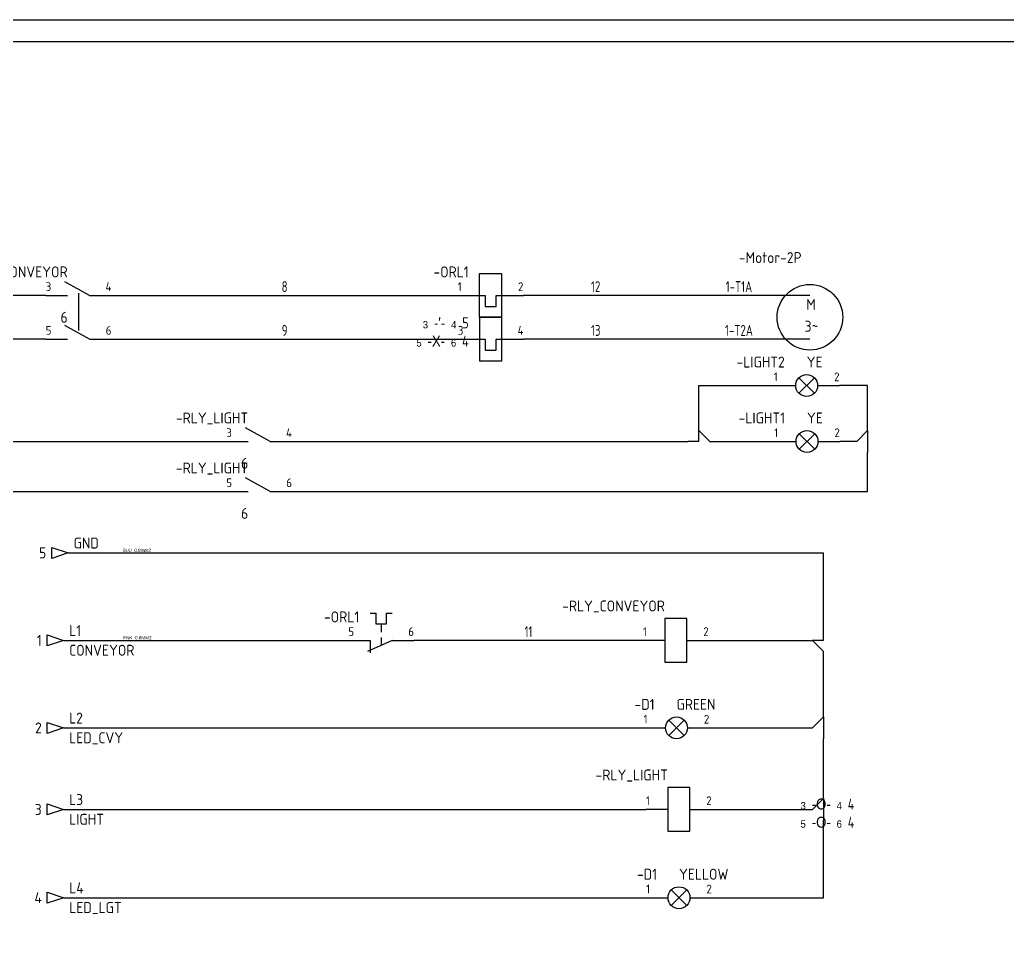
# Model space of a CAD drawing. Extents: x 0 to 1189, y -1 to 841.
# Drawn here: x 252.9 to 704.1, y 420.2 to 841 of the extents above; entities that cross this region are included whole.
import ezdxf
from ezdxf.enums import TextEntityAlignment as Align

# ---------------------------------------------------------------- set-up
doc = ezdxf.new("R2010")
doc.units = 0
doc.header["$MEASUREMENT"] = 0
for name, color, linetype in [('BLK_', 7, 'Continuous'), ('DESC', 150, 'Continuous'), ('LINK', 9, 'Continuous'), ('MISC', 7, 'Continuous'), ('PNK_0.8mm2', 230, 'Continuous'), ('SYMS', 7, 'Continuous'), ('TAGS', 150, 'Continuous'), ('TERMS', 123, 'Continuous'), ('WIREFIXED', 7, 'Continuous'), ('WIRENO', 72, 'Continuous'), ('WIREREF_DEST', 52, 'Continuous'), ('XREF', 7, 'Continuous'), ('XREFCHILD', 134, 'Continuous')]:
    doc.layers.add(name, color=color, linetype=linetype)
for name, color, linetype, lineweight in [('BLU_0.8mm2', 5, 'Continuous', 25), ('GRE_1.0mm2', 3, 'Continuous', 25), ('RED_1.5mm2', 1, 'Continuous', 30)]:
    doc.layers.add(name, color=color, linetype=linetype, lineweight=lineweight)
doc.styles.get("Standard").update_dxf_attribs({"font": 'arial.ttf'})
doc.styles.add('WD_IEC', font='ISOCP2.shx', dxfattribs={"width": 0.9, "height": 4})

# ---------------------------------------------------------------- blocks, each defined once
blk = doc.blocks.new('HMS21')
for p, q in [((2.5, 0), (-3.125, 3.125)), ((-7.5, 0), (-2.5, 0)), ((2.5, 0), (7.5, 0))]:
    blk.add_line(p, q)
at = {"style": 'WD_IEC'}
for tag, p in [('INST', (-2.5, 10.125)), ('LOC', (-2.5, 7.125)), ('TAG2', (-2.5, 4.125)), ('DESC1', (-2.5, -9.25)), ('DESC2', (-2.5, -12.25)), ('DESC3', (-2.5, -15.25))]:
    blk.add_attdef(tag, text='', height=2.5, dxfattribs=at).set_placement(p, align=Align.RIGHT)
for tag, p, height, flags in [('TERM01', (-7.5, 1), 2, 8), ('X2LINK', (0, 2), 0.32, 1), ('X4TERM01', (-7.5, 0), 0.32, 1), ('X8LINK', (0, 0.5), 0.32, 1), ('X1TERM02', (7.5, 0), 0.32, 1), ('CONTACT', (6.5, -2.25), 1, 1), ('FAMILY', (6.5, -3.75), 1, 1)]:
    blk.add_attdef(tag, p, '', height=height, dxfattribs=dict(at, flags=flags))
at = {"style": 'WD_IEC', "flags": 8}
for tag, height, p in [('TERM02', 2, (7.5, 1)), ('XREF', 2.5, (-2.5, -6.25))]:
    blk.add_attdef(tag, text='', height=height, dxfattribs=at).set_placement(p, align=Align.RIGHT)
blk = doc.blocks.new('HMO13')
blk.add_circle((0, 0), 7.5)
at = {"style": 'WD_IEC'}
for tag, p in [('INST', (-1.91, 19.4)), ('LOC', (-1.91, 15.9)), ('TAG1', (-1.91, 12.4))]:
    blk.add_attdef(tag, text='', height=2.5, dxfattribs=at).set_placement(p, align=Align.RIGHT)
for tag, p, height, flags in [('ASSYCODE', (7.73, 20.6), 1, 1), ('FAMILY', (7.73, 19.1), 1, 1), ('CATDESC', (7.73, 17.6), 1, 1), ('MFG', (7.9, 14.22), 1.5, 9), ('CAT', (7.9, 11.72), 1.5, 9), ('X2LINK', (0, 7.5), 0.32, 1), ('X0TERM01', (-3.9, 6.4), 0.32, 1), ('TERM04', (7.5, 1), 2, 8), ('X4TERM02', (-7.5, 0), 0.32, 1), ('X1TERM04', (7.5, 0), 0.32, 1), ('X0TERM03', (-3.9, -6.4), 0.32, 1), ('X8LINK', (0, -7.5), 0.32, 1)]:
    blk.add_attdef(tag, p, '', height=height, dxfattribs=dict(at, flags=flags))
at = {"lineweight": 15, "style": 'WD_IEC'}
for tag, p in [('XREF', (16.25, 12.88)), ('WDTAGALT', (16.14, -16.32))]:
    blk.add_attdef(tag, p, '', height=2.5, dxfattribs=at)
at = {"style": 'WD_IEC'}
for tag, p in [('DESC1', (16.25, 9.12)), ('DESC2', (16.25, 5.62)), ('DESC3', (16.25, 2.12)), ('RATING1', (16.25, -2.62)), ('RATING2', (16.25, -6.12)), ('RATING3', (16.25, -9.62)), ('RATING4', (16.3, -12.99))]:
    blk.add_attdef(tag, p, '', height=2.5, dxfattribs=at)
at = {"style": 'WD_IEC', "flags": 8}
for tag, p in [('TERM01', (3.49, 8.04)), ('TERM02', (-7.86, 0.84)), ('TERM03', (4.31, -10.13))]:
    blk.add_attdef(tag, text='', height=2, dxfattribs=at).set_placement(p, align=Align.RIGHT)
at = {"style": 'WD_IEC'}
for tag, p in [('M', (0.24, 1.7)), ('3~', (0.34, -3.3))]:
    blk.add_attdef(tag, text='', height=2.5, dxfattribs=at).set_placement(p, align=Align.CENTER)
blk = doc.blocks.new('HMS1')
for p, q in [((-2.5, 0), (-7.5, 0)), ((2.5, 0), (7.5, 0))]:
    blk.add_line(p, q)
blk.add_lwpolyline([(-2.5, -5), (2.5, -5), (2.5, 5), (-2.5, 5)], close=True)
at = {"style": 'WD_IEC'}
for tag, p in [('INST', (-2.5, 13.62)), ('LOC', (-2.5, 10.12)), ('TAG1', (-2.5, 6.62)), ('DESC1', (-2.5, -10)), ('DESC2', (-2.5, -13.5)), ('DESC3', (-2.5, -17))]:
    blk.add_attdef(tag, text='', height=2.5, dxfattribs=at).set_placement(p, align=Align.RIGHT)
for tag, p, height, flags in [('MFG', (4.92, 12.12), 1.5, 9), ('CAT', (4.92, 9.62), 1.5, 9), ('X2LINK', (0, 5), 0.32, 1), ('TERM01', (-7.5, 1), 2, 8), ('X4TERM01', (-7.5, 0), 0.32, 1), ('X1TERM02', (7.5, 0), 0.32, 1), ('ASSYCODE', (3.5, -1.5), 1, 1), ('FAMILY', (3.5, -3), 1, 1), ('CATDESC', (3.5, -4.5), 1, 1), ('X8LINK', (0, -5), 0.32, 1)]:
    blk.add_attdef(tag, p, '', height=height, dxfattribs=dict(at, flags=flags))
at = {"style": 'WD_IEC', "flags": 8}
blk.add_attdef('TERM02', text='', height=2, dxfattribs=at).set_placement((7.5, 1), align=Align.RIGHT)
at = {"lineweight": 15, "style": 'WD_IEC'}
for tag, p in [('NO', (26.25, 0)), ('NC', (26.25, -4))]:
    blk.add_attdef(tag, text='', height=2.5, dxfattribs=at).set_placement(p, align=Align.RIGHT)
for tag, p in [('XREFNO', (27.75, 0)), ('XREFNC', (27.75, -4))]:
    blk.add_attdef(tag, p, '', height=2.5, dxfattribs=at)
blk = doc.blocks.new('HOL22')
for p, q in [((-2.5, 6.25), (-1.25, 6.25)), ((-1.25, 6.25), (-1.25, 3.75)), ((1.25, 3.75), (1.25, 6.25)), ((1.25, 6.25), (2.5, 6.25)), ((-1.25, 3.75), (1.25, 3.75)), ((0, 3.75), (0, 1.88)), ((-7.5, 0), (-2.5, 0)), ((2.5, 0), (-3.12, -2.5)), ((-2.5, 0), (-2.5, -2.87)), ((0, 0.63), (0, -1.11)), ((2.5, 0), (7.5, 0))]:
    blk.add_line(p, q)
at = {"style": 'WD_IEC'}
for tag, p in [('INST', (-5, 10.13)), ('LOC', (-5, 7.13)), ('TAG2', (-5, 4.13)), ('DESC1', (-5, -10.5)), ('DESC2', (-5, -13.5)), ('DESC3', (-5, -16.5))]:
    blk.add_attdef(tag, text='', height=2.5, dxfattribs=at).set_placement(p, align=Align.RIGHT)
for tag, p, height, flags in [('X2LINK', (0, 6.75), 0.32, 1), ('TERM01', (-7.5, 1), 2, 8), ('X4TERM01', (-7.5, 0), 0.32, 1), ('X1TERM02', (7.5, 0), 0.32, 1), ('X8LINK', (0, -2.11), 0.32, 1), ('CONTACT', (11.25, -2.5), 1, 1), ('FAMILY', (11, -5.5), 1, 1), ('COMMON', (12.5, -3.75), 1, 1)]:
    blk.add_attdef(tag, p, '', height=height, dxfattribs=dict(at, flags=flags))
at = {"style": 'WD_IEC', "flags": 8}
blk.add_attdef('TERM02', text='', height=2, dxfattribs=at).set_placement((7.5, 1), align=Align.RIGHT)
at = {"lineweight": 15, "style": 'WD_IEC'}
blk.add_attdef('XREF', text='', height=2.5, dxfattribs=at).set_placement((-5, -7.5), align=Align.RIGHT)
blk = doc.blocks.new('HLT1R')
for p, q in [((-7.5, 0), (-2.5, 0)), ((1.77, -1.77), (-1.77, 1.77)), ((1.77, 1.77), (-1.77, -1.77)), ((2.5, 0), (7.5, 0))]:
    blk.add_line(p, q)
blk.add_circle((0, 0), 2.5)
at = {"style": 'WD_IEC'}
for tag, p in [('INST', (-5, 11.12)), ('LOC', (-5, 7.62)), ('TAG1', (-5, 4.12)), ('DESC1', (-5, -10)), ('DESC2', (-5, -13.5)), ('DESC3', (-5, -17))]:
    blk.add_attdef(tag, text='', height=2.5, dxfattribs=at).set_placement(p, align=Align.RIGHT)
for tag, p, height, flags in [('MFG', (4.92, 12.12), 1.5, 9), ('CAT', (4.92, 9.62), 1.5, 9), ('TERM01', (-7.5, 1), 2, 8), ('X2LINK', (0, 2.5), 0.32, 1), ('X4TERM01', (-7.5, 0), 0.32, 1), ('X1TERM02', (7.5, 0), 0.32, 1), ('X8LINK', (0, -2.5), 0.32, 1), ('ASSYCODE', (8.5, -4), 1, 1), ('FAMILY', (8.5, -5.5), 1, 1), ('CATDESC', (8.5, -7), 1, 1)]:
    blk.add_attdef(tag, p, '', height=height, dxfattribs=dict(at, flags=flags))
at = {"lineweight": 15, "style": 'WD_IEC'}
blk.add_attdef('COLOR', (0, 4.12), '', height=2.5, dxfattribs=at)
at = {"style": 'WD_IEC', "flags": 8}
blk.add_attdef('TERM02', text='', height=2, dxfattribs=at).set_placement((7.5, 1), align=Align.RIGHT)
at = {"lineweight": 15, "style": 'WD_IEC'}
for tag, p in [('XREF', (-5, -6.25)), ('WDTAGALT', (-5, -20))]:
    blk.add_attdef(tag, text='', height=2.5, dxfattribs=at).set_placement(p, align=Align.RIGHT)
blk = doc.blocks.new('HOL1')
for p, q in [((-7.5, 0), (-1.25, 0)), ((-1.25, 0), (-1.25, -2.5)), ((1.25, 0), (2.5, 0)), ((1.25, -2.5), (1.25, 0)), ((2.5, 0), (7.5, 0)), ((-1.25, -2.5), (1.25, -2.5))]:
    blk.add_line(p, q)
blk.add_lwpolyline([(-2.5, 5), (2.5, 5), (2.5, -5), (-2.5, -5)], close=True)
at = {"style": 'WD_IEC'}
for tag, p in [('INST', (-5, 11.12)), ('LOC', (-5, 7.62)), ('TAG1', (-5, 4.12)), ('DESC1', (-5, -11.29)), ('DESC2', (-5, -14.79)), ('DESC3', (-5, -18.29))]:
    blk.add_attdef(tag, text='', height=2.5, dxfattribs=at).set_placement(p, align=Align.RIGHT)
for tag, p, height, flags in [('X2LINK', (0, 5), 0.32, 1), ('TERM01', (-7.5, 1), 2, 8), ('X4TERM01', (-7.5, 0), 0.32, 1), ('X1TERM02', (7.5, 0), 0.32, 1), ('X8LINK', (0, -5), 0.32, 1), ('ASSYCODE', (2.5, -7.5), 1, 1), ('FAMILY', (2.5, -9), 1, 1), ('CATDESC', (2.5, -10.5), 1, 1), ('MFG', (2.42, -15.4), 1.5, 9), ('CAT', (2.42, -17.9), 1.5, 9)]:
    blk.add_attdef(tag, p, '', height=height, dxfattribs=dict(at, flags=flags))
at = {"style": 'WD_IEC', "flags": 8}
blk.add_attdef('TERM02', text='', height=2, dxfattribs=at).set_placement((7.5, 1), align=Align.RIGHT)
at = {"lineweight": 15, "style": 'WD_IEC'}
for tag, p in [('RATING1', (-5, -3.79)), ('XREF', (-5, -7.54))]:
    blk.add_attdef(tag, text='', height=2.5, dxfattribs=at).set_placement(p, align=Align.RIGHT)
blk = doc.blocks.new('HOL2')
for p, q in [((-7.5, 0), (-1.25, 0)), ((-1.25, 0), (-1.25, -2.5)), ((1.25, 0), (2.5, 0)), ((1.25, -2.5), (1.25, 0)), ((2.5, 0), (7.5, 0)), ((-1.25, -2.5), (1.25, -2.5))]:
    blk.add_line(p, q)
blk.add_lwpolyline([(-2.5, 5), (2.5, 5), (2.5, -5), (-2.5, -5)], close=True)
at = {"style": 'WD_IEC'}
for tag, p in [('INST', (-5, 11.125)), ('LOC', (-5, 7.625)), ('TAG2', (-5, 4.125)), ('DESC1', (-5, -16.25)), ('DESC2', (-5, -19.75)), ('DESC3', (-5, -23.25))]:
    blk.add_attdef(tag, text='', height=2.5, dxfattribs=at).set_placement(p, align=Align.RIGHT)
for tag, p, height, flags in [('X2LINK', (0, 5), 0.32, 1), ('TERM01', (-7.5, 1), 2, 8), ('X4TERM01', (-7.5, 0), 0.32, 1), ('X1TERM02', (7.5, 0), 0.32, 1), ('X8LINK', (0, -5), 0.32, 1), ('FAMILY', (2.5, -9), 1, 1)]:
    blk.add_attdef(tag, p, '', height=height, dxfattribs=dict(at, flags=flags))
at = {"style": 'WD_IEC', "flags": 8}
blk.add_attdef('TERM02', text='', height=2, dxfattribs=at).set_placement((7.5, 1), align=Align.RIGHT)
at = {"lineweight": 15, "style": 'WD_IEC'}
for tag, p in [('RATING1', (-5, -8.75)), ('XREF', (-5, -12.5))]:
    blk.add_attdef(tag, text='', height=2.5, dxfattribs=at).set_placement(p, align=Align.RIGHT)
blk = doc.blocks.new('WD_WNH')
at = {"linetype": 'Continuous', "style": 'WD_IEC', "width": 0.8}
blk.add_attdef('WIRENO', text='', height=2.5, dxfattribs=at).set_placement((0, 0.75), align=Align.CENTER)
at = {"style": 'WD_IEC', "flags": 1}
for tag, p in [('W08USER', (0, 0.375)), ('W04USER', (0, 0.875)), ('W05USER', (0, 0.75)), ('W09USER', (0, 0.25)), ('W03USER', (0, 1)), ('W06USER', (0, 0.625)), ('W07USER', (0, 0.5)), ('W02USER', (0, 1.125)), ('W01USER', (0, 1.25)), ('W10USER', (0, 0.125))]:
    blk.add_attdef(tag, text='', height=0.08, dxfattribs=at).set_placement(p, align=Align.CENTER)
blk = doc.blocks.new('HT0_842')
for p, q in [((0, 0), (0, 2.5)), ((0, 0), (-2.5, 0)), ((-2.5, 0), (0, -2.5))]:
    blk.add_line(p, q)
at = {"style": 'WD_IEC', "flags": 1}
for tag, p in [('X2TERM01', (0, 2.5)), ('WDWSEQ', (-3.63, 0.94)), ('X4TERM01', (-2.5, 0)), ('X8TERM01', (0, -2.5))]:
    blk.add_attdef(tag, p, '', height=0.4, dxfattribs=at)
blk = doc.blocks.new('HCR1')
for p, q in [((-2.5, 0), (-7.5, 0)), ((2.5, 0), (7.5, 0))]:
    blk.add_line(p, q)
blk.add_lwpolyline([(-2.5, -5), (2.5, -5), (2.5, 5), (-2.5, 5)], close=True)
at = {"style": 'WD_IEC'}
for tag, p in [('INST', (-2.5, 13.62)), ('LOC', (-2.5, 10.12)), ('TAG1', (-2.5, 6.62)), ('DESC1', (-2.5, -10)), ('DESC2', (-2.5, -13.5)), ('DESC3', (-2.5, -17))]:
    blk.add_attdef(tag, text='', height=2.5, dxfattribs=at).set_placement(p, align=Align.RIGHT)
for tag, p, height, flags in [('MFG', (4.92, 12.12), 1.5, 9), ('CAT', (4.92, 9.62), 1.5, 9), ('X2LINK', (0, 5), 0.32, 1), ('TERM01', (-7.5, 1), 2, 8), ('X4TERM01', (-7.5, 0), 0.32, 1), ('X1TERM02', (7.5, 0), 0.32, 1), ('ASSYCODE', (3.5, -1.5), 1, 1), ('FAMILY', (3.5, -3), 1, 1), ('CATDESC', (3.5, -4.5), 1, 1), ('X8LINK', (0, -5), 0.32, 1)]:
    blk.add_attdef(tag, p, '', height=height, dxfattribs=dict(at, flags=flags))
at = {"style": 'WD_IEC', "flags": 8}
blk.add_attdef('TERM02', text='', height=2, dxfattribs=at).set_placement((7.5, 1), align=Align.RIGHT)
at = {"lineweight": 15, "style": 'WD_IEC'}
for tag, p in [('NO', (26.25, 0)), ('NC', (26.25, -4))]:
    blk.add_attdef(tag, text='', height=2.5, dxfattribs=at).set_placement(p, align=Align.RIGHT)
for tag, p in [('XREFNO', (27.75, 0)), ('XREFNC', (27.75, -4))]:
    blk.add_attdef(tag, p, '', height=2.5, dxfattribs=at)
blk = doc.blocks.new('HT0_284')
for p, q in [((-2.5, 0), (0, 2.5)), ((0, 2.5), (0, -2.5))]:
    blk.add_line(p, q)
at = {"style": 'WD_IEC', "flags": 1}
for tag, p in [('X2TERM01', (0, 2.5)), ('X4TERM01', (-2.5, 0)), ('WDWSEQ', (-2.63, -0.91)), ('X8TERM01', (0, -2.5))]:
    blk.add_attdef(tag, p, '', height=0.4, dxfattribs=at)
blk = doc.blocks.new('HLT1Y')
for p, q in [((-7.5, 0), (-2.5, 0)), ((1.77, -1.77), (-1.77, 1.77)), ((1.77, 1.77), (-1.77, -1.77)), ((2.5, 0), (7.5, 0))]:
    blk.add_line(p, q)
blk.add_circle((0, 0), 2.5)
at = {"style": 'WD_IEC'}
for tag, p in [('INST', (-5, 11.12)), ('LOC', (-5, 7.62)), ('TAG1', (-5, 4.12)), ('DESC1', (-5, -10)), ('DESC2', (-5, -13.5)), ('DESC3', (-5, -17))]:
    blk.add_attdef(tag, text='', height=2.5, dxfattribs=at).set_placement(p, align=Align.RIGHT)
for tag, p, height, flags in [('MFG', (4.92, 12.12), 1.5, 9), ('CAT', (4.92, 9.62), 1.5, 9), ('TERM01', (-7.5, 1), 2, 8), ('X2LINK', (0, 2.5), 0.32, 1), ('X4TERM01', (-7.5, 0), 0.32, 1), ('X1TERM02', (7.5, 0), 0.32, 1), ('X8LINK', (0, -2.5), 0.32, 1), ('ASSYCODE', (8.5, -4), 1, 1), ('FAMILY', (8.5, -5.5), 1, 1), ('CATDESC', (8.5, -7), 1, 1)]:
    blk.add_attdef(tag, p, '', height=height, dxfattribs=dict(at, flags=flags))
at = {"lineweight": 15, "style": 'WD_IEC'}
blk.add_attdef('COLOR', (0, 4.12), '', height=2.5, dxfattribs=at)
at = {"style": 'WD_IEC', "flags": 8}
blk.add_attdef('TERM02', text='', height=2, dxfattribs=at).set_placement((7.5, 1), align=Align.RIGHT)
at = {"lineweight": 15, "style": 'WD_IEC'}
for tag, p in [('XREF', (-5, -6.25)), ('WDTAGALT', (-5, -20.5))]:
    blk.add_attdef(tag, text='', height=2.5, dxfattribs=at).set_placement(p, align=Align.RIGHT)
blk = doc.blocks.new('HT0_124')
for p, q in [((0, 0), (0, 2.5)), ((0, 2.5), (2.5, 0)), ((0, 0), (-2.5, 0))]:
    blk.add_line(p, q)
at = {"style": 'WD_IEC', "flags": 1}
for tag, p in [('X2TERM01', (0, 2.5)), ('X4TERM01', (-2.5, 0)), ('WDWSEQ', (1.6, 1.48)), ('X1TERM01', (2.5, 0))]:
    blk.add_attdef(tag, p, '', height=0.4, dxfattribs=at)
blk = doc.blocks.new('HCR21')
for p, q in [((2.5, 0), (-3.12, 3.12)), ((-7.5, 0), (-2.5, 0)), ((2.5, 0), (7.5, 0))]:
    blk.add_line(p, q)
at = {"style": 'WD_IEC'}
for tag, p in [('INST', (-2.5, 10.12)), ('LOC', (-2.5, 7.12)), ('TAG2', (-2.5, 4.12)), ('DESC1', (-2.5, -9.25)), ('DESC2', (-2.5, -12.25)), ('DESC3', (-2.5, -15.25))]:
    blk.add_attdef(tag, text='', height=2.5, dxfattribs=at).set_placement(p, align=Align.RIGHT)
for tag, p, height, flags in [('TERM01', (-7.5, 1), 2, 8), ('X2LINK', (0, 2.27), 0.32, 1), ('X4TERM01', (-7.5, 0), 0.32, 1), ('X8LINK', (0, 0.77), 0.32, 1), ('X1TERM02', (7.5, 0), 0.32, 1), ('CONTACT', (6.5, -2.25), 1, 1), ('FAMILY', (6.5, -3.75), 1, 1), ('COMMON', (7.75, -3.5), 1, 1)]:
    blk.add_attdef(tag, p, '', height=height, dxfattribs=dict(at, flags=flags))
at = {"style": 'WD_IEC', "flags": 8}
for tag, height, p in [('TERM02', 2, (7.5, 1)), ('XREF', 2.5, (-2.5, -6.25))]:
    blk.add_attdef(tag, text='', height=height, dxfattribs=at).set_placement(p, align=Align.RIGHT)
blk = doc.blocks.new('HA1D3')
blk.add_lwpolyline([(0, 0), (-3.75, -1.25), (-3.75, 1.25)], close=True)
at = {"style": 'WD_IEC', "flags": 1}
blk.add_attdef('SIGCODE', text='', height=1, dxfattribs=at).set_placement((-2.5, 1.8), align=Align.RIGHT)
at = {"style": 'WD_IEC'}
for tag, p, height, flags in [('WIRENO', (1.25, 1), 2.5, 8), ('X1TERM01', (0, 0), 0.32, 1)]:
    blk.add_attdef(tag, p, '', height=height, dxfattribs=dict(at, flags=flags))
blk.add_attdef('XREF', text='', height=2.5, dxfattribs=at).set_placement((-5, 0), align=Align.MIDDLE_RIGHT)
blk.add_attdef('DESC1', text='', height=2.5, dxfattribs=at).set_placement((1.25, -1), align=Align.TOP_LEFT)

msp = doc.modelspace()

# ---------------------------------------------------------------- linework, layer by layer
msp.add_line((10, 831), (1179, 831))
msp.add_lwpolyline([(0, 0), (0, 841), (1189, 841), (1189, 0), (0, 0)], close=True)
at = {"layer": 'BLK_'}
msp.add_line((613.94, 695), (549.04, 695), dxfattribs=at)
at = {"layer": 'BLU_0.8mm2'}
for p, q in [((275.02, 597.3), (620.06, 597.3)), ((620.06, 562.3), (620.06, 597.3)), ((567.66, 557.3), (615.06, 557.3)), ((620.06, 522.3), (620.06, 552.3)), ((567.95, 517.3), (615.06, 517.3)), ((620.06, 485.03), (620.06, 512.3)), ((569.03, 480.03), (615.06, 480.03)), ((620.06, 439.68), (620.06, 475.03)), ((569.1, 439.68), (620.06, 439.68))]:
    msp.add_line(p, q, dxfattribs=at)
at = {"layer": 'GRE_1.0mm2'}
for p, q in [((264.81, 695), (60.36, 695)), ((294.81, 695), (453.08, 695)), ((549.04, 695), (483.08, 695)), ((640.28, 673.79), (627.43, 673.79)), ((640.28, 653.23), (640.28, 673.79)), ((635.28, 648.23), (627.58, 648.23)), ((640.28, 625.35), (640.28, 643.23)), ((60.36, 625.35), (347.3, 625.35)), ((377.3, 625.35), (640.28, 625.35))]:
    msp.add_line(p, q, dxfattribs=at)
at = {"layer": 'LINK'}
msp.add_lwpolyline([(279.81, 716), (279.81, 699)], dxfattribs=at)
at = {"layer": 'PNK_0.8mm2'}
for p, q in [((272.98, 557.3), (403.04, 557.3)), ((537.66, 557.3), (433.04, 557.3)), ((272.98, 517.3), (537.95, 517.3)), ((272.98, 480.03), (539.03, 480.03)), ((273.02, 439.68), (539.1, 439.68))]:
    msp.add_line(p, q, dxfattribs=at)
at = {"layer": 'RED_1.5mm2'}
for p, q in [((264.81, 715), (62.82, 715)), ((294.81, 715), (453.03, 715)), ((549.04, 715), (483.03, 715)), ((613.94, 715), (549.04, 715)), ((563.12, 653.23), (563.12, 673.79)), ((563.12, 673.79), (597.43, 673.79)), ((62.82, 648.23), (347.3, 648.23)), ((377.3, 648.23), (558.12, 648.23)), ((568.12, 648.23), (597.58, 648.23))]:
    msp.add_line(p, q, dxfattribs=at)

# ---------------------------------------------------------------- block references
at = {"layer": 'BLU_0.8mm2', "xscale": 2, "yscale": 2, "zscale": 2}
for name, p in [('HT0_842', (620.06, 557.3)), ('HT0_284', (620.06, 517.3)), ('HT0_284', (620.06, 480.03))]:
    msp.add_blockref(name, p, dxfattribs=at)
at = {"layer": 'GRE_1.0mm2', "xscale": 2, "yscale": 2, "zscale": 2}
msp.add_blockref('HT0_284', (640.28, 648.23), dxfattribs=at)
at = {"layer": 'RED_1.5mm2', "xscale": 2, "yscale": 2, "zscale": 2}
msp.add_blockref('HT0_124', (563.12, 648.23), dxfattribs=at)
at = {"layer": 'SYMS'}
ref = msp.add_blockref('HMO13', (613.94, 705), dxfattribs=dict(at, xscale=2, yscale=2, zscale=2))
ref.add_attrib('M', 'M', dxfattribs={"layer": 'MISC', "height": 5, "style": 'WD_IEC'}).set_placement((614.41, 708.39), align=Align.CENTER)
ref.add_attrib('3~', '3~', dxfattribs={"layer": 'MISC', "height": 5, "style": 'WD_IEC'}).set_placement((614.62, 698.39), align=Align.CENTER)
ref.add_attrib('TAG1', '-Motor-2P', dxfattribs={"layer": 'TAGS', "height": 5, "style": 'WD_IEC'}).set_placement((610.13, 729.79), align=Align.RIGHT)
ref = msp.add_blockref('HMS21', (279.81, 715), dxfattribs=dict(at, xscale=2, yscale=2, zscale=2))
ref.add_attrib('TERM02', '4', dxfattribs={"layer": 'TERMS', "height": 4, "style": 'WD_IEC', "flags": 8}).set_placement((294.81, 717), align=Align.RIGHT)
ref.add_attrib('TERM01', '3', (264.81, 717), dxfattribs={"layer": 'TERMS', "height": 4, "style": 'WD_IEC', "flags": 8})
ref.add_attrib('XREF', '6', dxfattribs={"layer": 'XREFCHILD', "height": 5, "style": 'WD_IEC', "flags": 8}).set_placement((274.81, 702.5), align=Align.RIGHT)
ref.add_attrib('TAG2', '-RLY_CONVEYOR', dxfattribs={"layer": 'TAGS', "height": 5, "style": 'WD_IEC'}).set_placement((274.81, 723.25), align=Align.RIGHT)
ref = msp.add_blockref('HOL1', (468.03, 715), dxfattribs=dict(at, xscale=2, yscale=2, zscale=2))
ref.add_attrib('TERM02', '2', dxfattribs={"layer": 'TERMS', "height": 4, "style": 'WD_IEC', "flags": 8}).set_placement((483.03, 717), align=Align.RIGHT)
ref.add_attrib('TERM01', '1', (453.03, 717), dxfattribs={"layer": 'TERMS', "height": 4, "style": 'WD_IEC', "flags": 8})
ref.add_attrib('TAG1', '-ORL1', dxfattribs={"layer": 'TAGS', "height": 5, "style": 'WD_IEC'}).set_placement((458.03, 723.25), align=Align.RIGHT)
ref = msp.add_blockref('HOL2', (468.08, 695), dxfattribs=dict(at, xscale=2, yscale=2, zscale=2))
ref.add_attrib('TERM02', '4', dxfattribs={"layer": 'TERMS', "height": 4, "style": 'WD_IEC', "flags": 8}).set_placement((483.08, 697), align=Align.RIGHT)
ref.add_attrib('TERM01', '3', (453.08, 697), dxfattribs={"layer": 'TERMS', "height": 4, "style": 'WD_IEC', "flags": 8})
ref = msp.add_blockref('HMS21', (279.81, 695), dxfattribs=dict(at, xscale=2, yscale=2, zscale=2))
ref.add_attrib('TERM02', '6', dxfattribs={"layer": 'TERMS', "height": 4, "style": 'WD_IEC', "flags": 8}).set_placement((294.81, 697), align=Align.RIGHT)
ref.add_attrib('TERM01', '5', (264.81, 697), dxfattribs={"layer": 'TERMS', "height": 4, "style": 'WD_IEC', "flags": 8})
ref = msp.add_blockref('HLT1Y', (612.43, 673.79), dxfattribs=dict(at, xscale=2, yscale=2, zscale=2))
ref.add_attrib('TERM02', '2', dxfattribs={"layer": 'TERMS', "height": 4, "style": 'WD_IEC', "flags": 8}).set_placement((627.43, 675.79), align=Align.RIGHT)
ref.add_attrib('TERM01', '1', (597.43, 675.79), dxfattribs={"layer": 'TERMS', "height": 4, "style": 'WD_IEC', "flags": 8})
ref.add_attrib('COLOR', 'YE', (612.43, 682.04), dxfattribs={"layer": 'MISC', "lineweight": 15, "height": 5, "style": 'WD_IEC'})
ref.add_attrib('TAG1', '-LIGHT2', dxfattribs={"layer": 'TAGS', "height": 5, "style": 'WD_IEC'}).set_placement((602.43, 682.04), align=Align.RIGHT)
ref = msp.add_blockref('HCR21', (362.3, 648.23), dxfattribs=dict(at, xscale=2, yscale=2, zscale=2))
ref.add_attrib('TERM02', '4', dxfattribs={"layer": 'TERMS', "height": 4, "style": 'WD_IEC', "flags": 8}).set_placement((377.3, 650.23), align=Align.RIGHT)
ref.add_attrib('TERM01', '3', (347.3, 650.23), dxfattribs={"layer": 'TERMS', "height": 4, "style": 'WD_IEC', "flags": 8})
ref.add_attrib('XREF', '6', dxfattribs={"layer": 'XREFCHILD', "height": 5, "style": 'WD_IEC', "flags": 8}).set_placement((357.3, 635.73), align=Align.RIGHT)
ref.add_attrib('TAG2', '-RLY_LIGHT', dxfattribs={"layer": 'TAGS', "height": 5, "style": 'WD_IEC'}).set_placement((357.3, 656.48), align=Align.RIGHT)
ref = msp.add_blockref('HLT1Y', (612.58, 648.23), dxfattribs=dict(at, xscale=2, yscale=2, zscale=2))
ref.add_attrib('TERM02', '2', dxfattribs={"layer": 'TERMS', "height": 4, "style": 'WD_IEC', "flags": 8}).set_placement((627.58, 650.23), align=Align.RIGHT)
ref.add_attrib('TERM01', '1', (597.58, 650.23), dxfattribs={"layer": 'TERMS', "height": 4, "style": 'WD_IEC', "flags": 8})
ref.add_attrib('COLOR', 'YE', (612.58, 656.48), dxfattribs={"layer": 'MISC', "lineweight": 15, "height": 5, "style": 'WD_IEC'})
ref.add_attrib('TAG1', '-LIGHT1', dxfattribs={"layer": 'TAGS', "height": 5, "style": 'WD_IEC'}).set_placement((602.58, 656.48), align=Align.RIGHT)
ref = msp.add_blockref('HCR21', (362.3, 625.35), dxfattribs=dict(at, xscale=2, yscale=2, zscale=2))
ref.add_attrib('TERM02', '6', dxfattribs={"layer": 'TERMS', "height": 4, "style": 'WD_IEC', "flags": 8}).set_placement((377.3, 627.35), align=Align.RIGHT)
ref.add_attrib('TERM01', '5', (347.3, 627.35), dxfattribs={"layer": 'TERMS', "height": 4, "style": 'WD_IEC', "flags": 8})
ref.add_attrib('XREF', '6', dxfattribs={"layer": 'XREFCHILD', "height": 5, "style": 'WD_IEC', "flags": 8}).set_placement((357.3, 612.85), align=Align.RIGHT)
ref.add_attrib('TAG2', '-RLY_LIGHT', dxfattribs={"layer": 'TAGS', "height": 5, "style": 'WD_IEC'}).set_placement((357.3, 633.6), align=Align.RIGHT)
ref = msp.add_blockref('HA1D3', (275.02, 597.3), dxfattribs=dict(at, xscale=2, yscale=2, zscale=2))
ref.add_attrib('XREF', '5', dxfattribs={"layer": 'XREF', "height": 5, "style": 'WD_IEC'}).set_placement((265.02, 597.3), align=Align.MIDDLE_RIGHT)
ref.add_attrib('WIRENO', 'GND', (277.52, 599.3), dxfattribs={"layer": 'WIREREF_DEST', "height": 5, "style": 'WD_IEC', "flags": 8})
ref = msp.add_blockref('HMS1', (552.66, 557.3), dxfattribs=dict(at, xscale=2, yscale=2, zscale=2))
ref.add_attrib('TERM02', '2', dxfattribs={"layer": 'TERMS', "height": 4, "style": 'WD_IEC', "flags": 8}).set_placement((567.66, 559.3), align=Align.RIGHT)
ref.add_attrib('TERM01', '1', (537.66, 559.3), dxfattribs={"layer": 'TERMS', "height": 4, "style": 'WD_IEC', "flags": 8})
ref.add_attrib('TAG1', '-RLY_CONVEYOR', dxfattribs={"layer": 'TAGS', "height": 5, "style": 'WD_IEC'}).set_placement((547.66, 570.55), align=Align.RIGHT)
ref = msp.add_blockref('HOL22', (418.04, 557.3), dxfattribs=dict(at, xscale=2, yscale=2, zscale=2))
ref.add_attrib('TERM02', '6', dxfattribs={"layer": 'TERMS', "height": 4, "style": 'WD_IEC', "flags": 8}).set_placement((433.04, 559.3), align=Align.RIGHT)
ref.add_attrib('TERM01', '5', (403.04, 559.3), dxfattribs={"layer": 'TERMS', "height": 4, "style": 'WD_IEC', "flags": 8})
ref.add_attrib('TAG2', '-ORL1', dxfattribs={"layer": 'TAGS', "height": 5, "style": 'WD_IEC'}).set_placement((408.04, 565.55), align=Align.RIGHT)
ref = msp.add_blockref('HA1D3', (272.98, 557.3), dxfattribs=dict(at, xscale=2, yscale=2, zscale=2))
ref.add_attrib('XREF', '1', dxfattribs={"layer": 'XREF', "height": 5, "style": 'WD_IEC'}).set_placement((262.98, 557.3), align=Align.MIDDLE_RIGHT)
ref.add_attrib('DESC1', 'CONVEYOR', dxfattribs={"layer": 'DESC', "height": 5, "style": 'WD_IEC'}).set_placement((275.48, 555.3), align=Align.TOP_LEFT)
ref.add_attrib('WIRENO', 'L1', (275.48, 559.3), dxfattribs={"layer": 'WIREREF_DEST', "height": 5, "style": 'WD_IEC', "flags": 8})
ref = msp.add_blockref('HLT1R', (552.95, 517.3), dxfattribs=dict(at, xscale=2, yscale=2, zscale=2))
ref.add_attrib('TERM02', '2', dxfattribs={"layer": 'TERMS', "height": 4, "style": 'WD_IEC', "flags": 8}).set_placement((567.95, 519.3), align=Align.RIGHT)
ref.add_attrib('TERM01', '1', (537.95, 519.3), dxfattribs={"layer": 'TERMS', "height": 4, "style": 'WD_IEC', "flags": 8})
ref.add_attrib('COLOR', 'GREEN', (552.95, 525.55), dxfattribs={"layer": 'MISC', "lineweight": 15, "height": 5, "style": 'WD_IEC'})
ref.add_attrib('TAG1', '-D1', dxfattribs={"layer": 'TAGS', "height": 5, "style": 'WD_IEC'}).set_placement((542.95, 525.55), align=Align.RIGHT)
ref = msp.add_blockref('HA1D3', (272.98, 517.3), dxfattribs=dict(at, xscale=2, yscale=2, zscale=2))
ref.add_attrib('XREF', '2', dxfattribs={"layer": 'XREF', "height": 5, "style": 'WD_IEC'}).set_placement((262.98, 517.3), align=Align.MIDDLE_RIGHT)
ref.add_attrib('DESC1', 'LED_CVY', dxfattribs={"layer": 'DESC', "height": 5, "style": 'WD_IEC'}).set_placement((275.48, 515.3), align=Align.TOP_LEFT)
ref.add_attrib('WIRENO', 'L2', (275.48, 519.3), dxfattribs={"layer": 'WIREREF_DEST', "height": 5, "style": 'WD_IEC', "flags": 8})
ref = msp.add_blockref('HCR1', (554.03, 480.03), dxfattribs=dict(at, xscale=2, yscale=2, zscale=2))
ref.add_attrib('TERM02', '2', dxfattribs={"layer": 'TERMS', "height": 4, "style": 'WD_IEC', "flags": 8}).set_placement((569.03, 482.03), align=Align.RIGHT)
ref.add_attrib('TERM01', '1', (539.03, 482.03), dxfattribs={"layer": 'TERMS', "height": 4, "style": 'WD_IEC', "flags": 8})
ref.add_attrib('TAG1', '-RLY_LIGHT', dxfattribs={"layer": 'TAGS', "height": 5, "style": 'WD_IEC'}).set_placement((549.03, 493.28), align=Align.RIGHT)
ref = msp.add_blockref('HA1D3', (272.98, 480.03), dxfattribs=dict(at, xscale=2, yscale=2, zscale=2))
ref.add_attrib('XREF', '3', dxfattribs={"layer": 'XREF', "height": 5, "style": 'WD_IEC'}).set_placement((262.98, 480.03), align=Align.MIDDLE_RIGHT)
ref.add_attrib('DESC1', 'LIGHT', dxfattribs={"layer": 'DESC', "height": 5, "style": 'WD_IEC'}).set_placement((275.48, 478.03), align=Align.TOP_LEFT)
ref.add_attrib('WIRENO', 'L3', (275.48, 482.03), dxfattribs={"layer": 'WIREREF_DEST', "height": 5, "style": 'WD_IEC', "flags": 8})
ref = msp.add_blockref('HLT1R', (554.1, 439.68), dxfattribs=dict(at, xscale=2, yscale=2, zscale=2))
ref.add_attrib('TERM02', '2', dxfattribs={"layer": 'TERMS', "height": 4, "style": 'WD_IEC', "flags": 8}).set_placement((569.1, 441.68), align=Align.RIGHT)
ref.add_attrib('TERM01', '1', (539.1, 441.68), dxfattribs={"layer": 'TERMS', "height": 4, "style": 'WD_IEC', "flags": 8})
ref.add_attrib('COLOR', 'YELLOW', (554.1, 447.93), dxfattribs={"layer": 'MISC', "lineweight": 15, "height": 5, "style": 'WD_IEC'})
ref.add_attrib('TAG1', '-D1', dxfattribs={"layer": 'TAGS', "height": 5, "style": 'WD_IEC'}).set_placement((544.1, 447.93), align=Align.RIGHT)
ref = msp.add_blockref('HA1D3', (273.02, 439.68), dxfattribs=dict(at, xscale=2, yscale=2, zscale=2))
ref.add_attrib('XREF', '4', dxfattribs={"layer": 'XREF', "height": 5, "style": 'WD_IEC'}).set_placement((263.02, 439.68), align=Align.MIDDLE_RIGHT)
ref.add_attrib('DESC1', 'LED_LGT', dxfattribs={"layer": 'DESC', "height": 5, "style": 'WD_IEC'}).set_placement((275.52, 437.68), align=Align.TOP_LEFT)
ref.add_attrib('WIRENO', 'L4', (275.52, 441.68), dxfattribs={"layer": 'WIREREF_DEST', "height": 5, "style": 'WD_IEC', "flags": 8})
at = {"layer": 'WIREFIXED'}
ref = msp.add_blockref('WD_WNH', (581.49, 715), dxfattribs=dict(at, xscale=2, yscale=2, zscale=2))
ref.add_attrib('WIRENOF', '1-T1A', dxfattribs={"linetype": 'Continuous', "height": 5, "style": 'WD_IEC', "width": 0.8}).set_placement((581.49, 716.5), align=Align.CENTER)
ref = msp.add_blockref('WD_WNH', (581.49, 695), dxfattribs=dict(at, xscale=2, yscale=2, zscale=2))
ref.add_attrib('WIRENOF', '1-T2A', dxfattribs={"linetype": 'Continuous', "height": 5, "style": 'WD_IEC', "width": 0.8}).set_placement((581.49, 696.5), align=Align.CENTER)
at = {"layer": 'WIRENO'}
ref = msp.add_blockref('WD_WNH', (373.92, 715), dxfattribs=dict(at, xscale=2, yscale=2, zscale=2))
ref.add_attrib('WIRENO', '8', dxfattribs={"linetype": 'Continuous', "height": 5, "style": 'WD_IEC', "width": 0.8}).set_placement((373.92, 716.5), align=Align.CENTER)
ref = msp.add_blockref('WD_WNH', (516.03, 715), dxfattribs=dict(at, xscale=2, yscale=2, zscale=2))
ref.add_attrib('WIRENO', '12', dxfattribs={"linetype": 'Continuous', "height": 5, "style": 'WD_IEC', "width": 0.8}).set_placement((516.03, 716.5), align=Align.CENTER)
ref = msp.add_blockref('WD_WNH', (373.94, 695), dxfattribs=dict(at, xscale=2, yscale=2, zscale=2))
ref.add_attrib('WIRENO', '9', dxfattribs={"linetype": 'Continuous', "height": 5, "style": 'WD_IEC', "width": 0.8}).set_placement((373.94, 696.5), align=Align.CENTER)
ref = msp.add_blockref('WD_WNH', (516.06, 695), dxfattribs=dict(at, xscale=2, yscale=2, zscale=2))
ref.add_attrib('WIRENO', '13', dxfattribs={"linetype": 'Continuous', "height": 5, "style": 'WD_IEC', "width": 0.8}).set_placement((516.06, 696.5), align=Align.CENTER)
ref = msp.add_blockref('WD_WNH', (485.35, 557.3), dxfattribs=dict(at, xscale=2, yscale=2, zscale=2))
ref.add_attrib('WIRENO', '11', dxfattribs={"linetype": 'Continuous', "height": 5, "style": 'WD_IEC', "width": 0.8}).set_placement((485.35, 558.8), align=Align.CENTER)

# ---------------------------------------------------------------- texts
at = {"layer": 'MISC', "char_height": 1.5, "attachment_point": 8}
for s, insert in [('BLU_0.8mm2', (306.42, 597.3)), ('PNK_0.8MM2', (306.61, 557.3))]:
    msp.add_mtext(s, dxfattribs=dict(at, insert=insert))
at = {"layer": 'XREF', "char_height": 5, "style": 'WD_IEC'}
for s, insert, attachment_point in [("{\\Fmonotxt.shx|c0;\\H0.67x;3 }{\\Facaderef.shx|c0;-'-} {\\Fmonotxt.shx|c0;\\H0.67x;4} 5\\P{\\Fmonotxt.shx|c0;\\H0.67x;5 }{\\Facaderef.shx|c0;-X-} {\\Fmonotxt.shx|c0;\\H0.67x;6} 4", (458.03, 704.93), 3), ('{\\Fmonotxt.shx|c0;\\H0.67x;3 }{\\Facaderef.shx|c0;-O-} {\\Fmonotxt.shx|c0;\\H0.67x;4} 4\\P{\\Fmonotxt.shx|c0;\\H0.67x;5 }{\\Facaderef.shx|c0;-O-} {\\Fmonotxt.shx|c0;\\H0.67x;6} 4', (609.53, 485.03), 1)]:
    msp.add_mtext(s, dxfattribs=dict(at, insert=insert, attachment_point=attachment_point))

doc.saveas('drawing.dxf')
